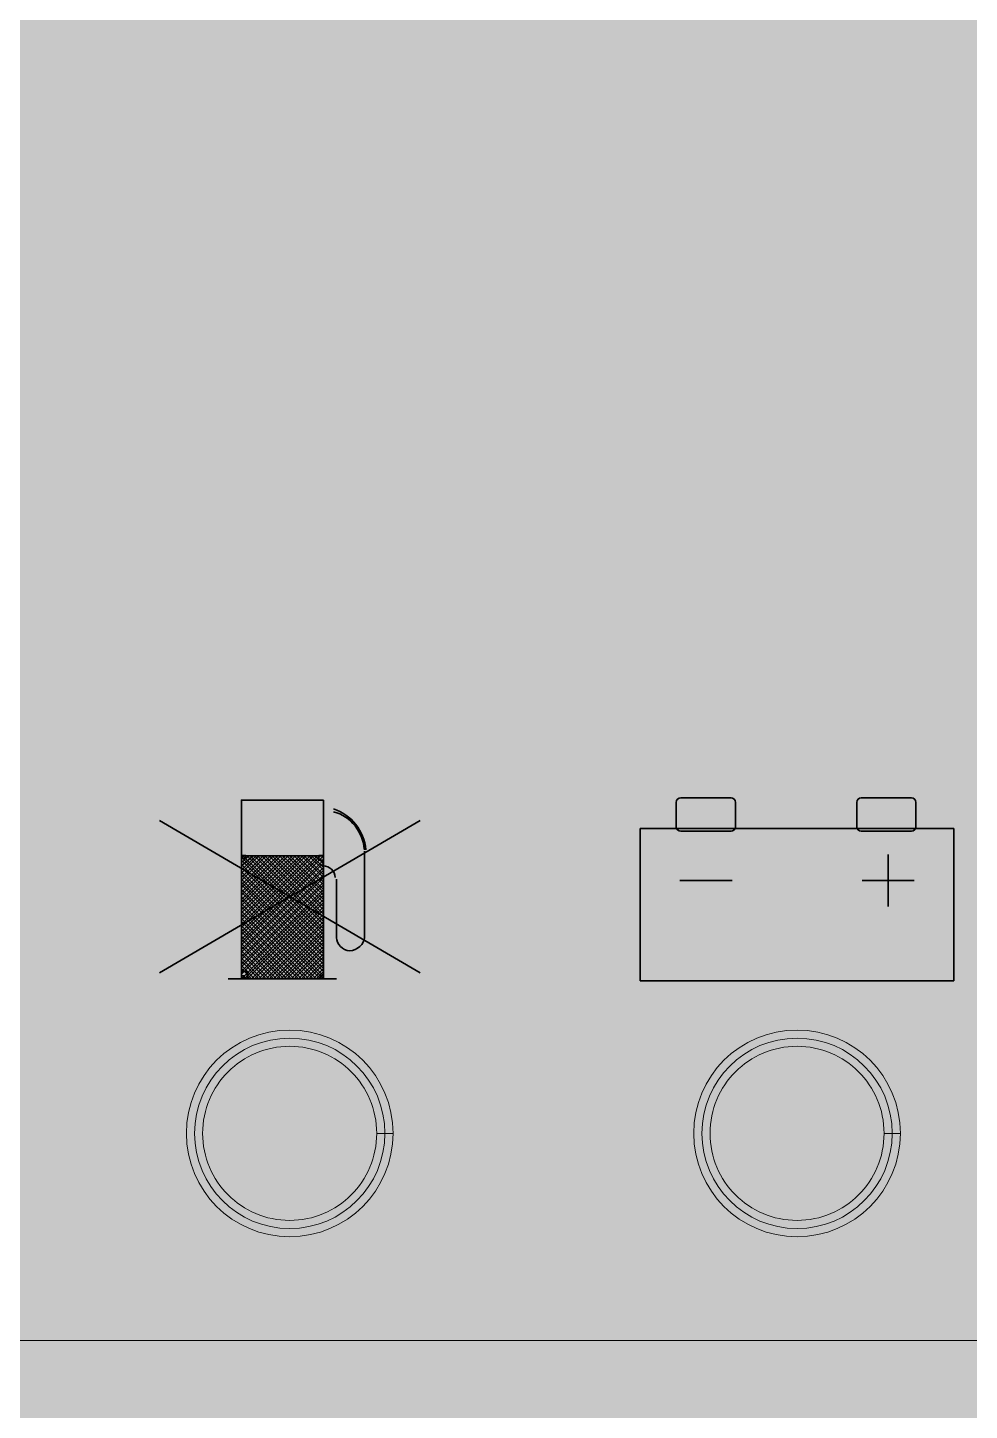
# Model space of a CAD drawing. Header units: millimetres. Extents: x 7 to 220, y 158 to 310.
# Drawn here: x 124.49 to 144.9, y 220.06 to 250.04 of the extents above; entities that cross this region are included whole.
import ezdxf

# ---------------------------------------------------------------- set-up
doc = ezdxf.new("R2010")
doc.units = ezdxf.units.MM
doc.header["$MEASUREMENT"] = 0
doc.layers.add('SI_Base new', color=7, linetype='Continuous', lineweight=0)

# ---------------------------------------------------------------- blocks, each defined once
blk = doc.blocks.new('Block_3')
at = {"layer": 'SI_Base new', "true_color": 0x1d1d1b, "transparency": 33554687}
h = blk.add_hatch(color=250, dxfattribs=at)
h.dxf.hatch_style = 2
edge = h.paths.add_edge_path()
edge.add_spline(control_points=[(132.231, 226.068), (132.231, 226.068), (132.055, 226.068), (132.055, 226.068), (132.055, 225.546), (131.844, 225.076), (131.502, 224.733), (131.16, 224.392), (130.69, 224.18), (130.168, 224.18), (129.646, 224.18), (129.176, 224.392), (128.834, 224.733), (128.492, 225.076), (128.281, 225.546), (128.281, 226.068), (128.281, 226.589), (128.492, 227.06), (128.834, 227.402), (129.176, 227.744), (129.646, 227.955), (130.168, 227.955), (130.69, 227.955), (131.16, 227.744), (131.502, 227.402), (131.844, 227.06), (132.055, 226.589), (132.055, 226.068), (132.055, 226.068), (132.231, 226.068), (132.231, 226.068), (132.231, 226.068), (132.408, 226.068), (132.408, 226.068), (132.408, 227.304), (131.405, 228.307), (130.168, 228.307), (128.931, 228.307), (127.928, 227.304), (127.928, 226.068), (127.928, 224.831), (128.931, 223.828), (130.168, 223.828), (131.405, 223.828), (132.408, 224.831), (132.408, 226.068), (132.408, 226.068), (132.231, 226.068), (132.231, 226.068), (132.231, 226.068), (132.231, 226.068), (132.231, 226.068)], knot_values=[0, 0, 0, 0, 1, 1, 1, 2, 2, 2, 3, 3, 3, 4, 4, 4, 5, 5, 5, 6, 6, 6, 7, 7, 7, 8, 8, 8, 9, 9, 9, 10, 10, 10, 11, 11, 11, 12, 12, 12, 13, 13, 13, 14, 14, 14, 15, 15, 15, 16, 16, 16, 17, 17, 17, 17], degree=3, periodic=0)
at = {"layer": 'SI_Base new', "true_color": 0x3abff0, "transparency": 33554687}
h = blk.add_hatch(color=133, dxfattribs=at)
h.dxf.hatch_style = 2
edge = h.paths.add_edge_path()
edge.add_spline(control_points=[(132.231, 226.068), (132.231, 224.928), (131.308, 224.004), (130.168, 224.004), (129.029, 224.004), (128.105, 224.928), (128.105, 226.068), (128.105, 227.207), (129.029, 228.131), (130.168, 228.131), (131.308, 228.131), (132.231, 227.207), (132.231, 226.068), (132.231, 226.068), (132.231, 226.068), (132.231, 226.068)], knot_values=[0, 0, 0, 0, 1, 1, 1, 2, 2, 2, 3, 3, 3, 4, 4, 4, 5, 5, 5, 5], degree=3, periodic=0)
at = {"layer": 'SI_Base new'}
for points, knots in [([(132.231, 226.068), (132.231, 226.068), (132.055, 226.068), (132.055, 226.068), (132.055, 225.546), (131.844, 225.076), (131.502, 224.733), (131.16, 224.392), (130.69, 224.18), (130.168, 224.18), (129.646, 224.18), (129.176, 224.392), (128.834, 224.733), (128.492, 225.076), (128.281, 225.546), (128.281, 226.068), (128.281, 226.589), (128.492, 227.06), (128.834, 227.402), (129.176, 227.744), (129.646, 227.955), (130.168, 227.955), (130.69, 227.955), (131.16, 227.744), (131.502, 227.402), (131.844, 227.06), (132.055, 226.589), (132.055, 226.068), (132.055, 226.068), (132.231, 226.068), (132.231, 226.068), (132.231, 226.068), (132.408, 226.068), (132.408, 226.068), (132.408, 227.304), (131.405, 228.307), (130.168, 228.307), (128.931, 228.307), (127.928, 227.304), (127.928, 226.068), (127.928, 224.831), (128.931, 223.828), (130.168, 223.828), (131.405, 223.828), (132.408, 224.831), (132.408, 226.068), (132.408, 226.068), (132.231, 226.068), (132.231, 226.068), (132.231, 226.068), (132.231, 226.068), (132.231, 226.068)], [0, 0, 0, 0, 1, 1, 1, 2, 2, 2, 3, 3, 3, 4, 4, 4, 5, 5, 5, 6, 6, 6, 7, 7, 7, 8, 8, 8, 9, 9, 9, 10, 10, 10, 11, 11, 11, 12, 12, 12, 13, 13, 13, 14, 14, 14, 15, 15, 15, 16, 16, 16, 17, 17, 17, 17]), ([(132.231, 226.068), (132.231, 224.928), (131.308, 224.004), (130.168, 224.004), (129.029, 224.004), (128.105, 224.928), (128.105, 226.068), (128.105, 227.207), (129.029, 228.131), (130.168, 228.131), (131.308, 228.131), (132.231, 227.207), (132.231, 226.068), (132.231, 226.068), (132.231, 226.068), (132.231, 226.068)], [0, 0, 0, 0, 1, 1, 1, 2, 2, 2, 3, 3, 3, 4, 4, 4, 5, 5, 5, 5])]:
    blk.add_open_spline(points, degree=3, knots=knots, dxfattribs=at)
blk = doc.blocks.new('Block_4')
at = {"layer": 'SI_Base new', "true_color": 0x1d1d1b, "transparency": 33554687}
h = blk.add_hatch(color=250, dxfattribs=at)
h.dxf.hatch_style = 2
edge = h.paths.add_edge_path()
edge.add_spline(control_points=[(143.23, 226.068), (143.23, 226.068), (143.054, 226.068), (143.054, 226.068), (143.054, 225.546), (142.843, 225.076), (142.501, 224.733), (142.159, 224.392), (141.689, 224.18), (141.167, 224.18), (140.646, 224.18), (140.175, 224.392), (139.833, 224.733), (139.491, 225.076), (139.28, 225.546), (139.28, 226.068), (139.28, 226.589), (139.491, 227.06), (139.833, 227.402), (140.175, 227.744), (140.646, 227.955), (141.167, 227.955), (141.689, 227.955), (142.159, 227.744), (142.501, 227.402), (142.843, 227.06), (143.054, 226.589), (143.054, 226.068), (143.054, 226.068), (143.23, 226.068), (143.23, 226.068), (143.23, 226.068), (143.407, 226.068), (143.407, 226.068), (143.407, 227.304), (142.404, 228.307), (141.167, 228.307), (139.93, 228.307), (138.927, 227.304), (138.927, 226.068), (138.927, 224.831), (139.93, 223.828), (141.167, 223.828), (142.404, 223.828), (143.407, 224.831), (143.407, 226.068), (143.407, 226.068), (143.23, 226.068), (143.23, 226.068), (143.23, 226.068), (143.23, 226.068), (143.23, 226.068)], knot_values=[0, 0, 0, 0, 1, 1, 1, 2, 2, 2, 3, 3, 3, 4, 4, 4, 5, 5, 5, 6, 6, 6, 7, 7, 7, 8, 8, 8, 9, 9, 9, 10, 10, 10, 11, 11, 11, 12, 12, 12, 13, 13, 13, 14, 14, 14, 15, 15, 15, 16, 16, 16, 17, 17, 17, 17], degree=3, periodic=0)
at = {"layer": 'SI_Base new', "true_color": 0x3abff0, "transparency": 33554687}
h = blk.add_hatch(color=133, dxfattribs=at)
h.dxf.hatch_style = 2
edge = h.paths.add_edge_path()
edge.add_spline(control_points=[(143.23, 226.068), (143.23, 224.928), (142.306, 224.004), (141.167, 224.004), (140.027, 224.004), (139.104, 224.928), (139.104, 226.068), (139.104, 227.207), (140.027, 228.131), (141.167, 228.131), (142.306, 228.131), (143.23, 227.207), (143.23, 226.068), (143.23, 226.068), (143.23, 226.068), (143.23, 226.068)], knot_values=[0, 0, 0, 0, 1, 1, 1, 2, 2, 2, 3, 3, 3, 4, 4, 4, 5, 5, 5, 5], degree=3, periodic=0)
at = {"layer": 'SI_Base new'}
for points, knots in [([(143.23, 226.068), (143.23, 226.068), (143.054, 226.068), (143.054, 226.068), (143.054, 225.546), (142.843, 225.076), (142.501, 224.733), (142.159, 224.392), (141.689, 224.18), (141.167, 224.18), (140.646, 224.18), (140.175, 224.392), (139.833, 224.733), (139.491, 225.076), (139.28, 225.546), (139.28, 226.068), (139.28, 226.589), (139.491, 227.06), (139.833, 227.402), (140.175, 227.744), (140.646, 227.955), (141.167, 227.955), (141.689, 227.955), (142.159, 227.744), (142.501, 227.402), (142.843, 227.06), (143.054, 226.589), (143.054, 226.068), (143.054, 226.068), (143.23, 226.068), (143.23, 226.068), (143.23, 226.068), (143.407, 226.068), (143.407, 226.068), (143.407, 227.304), (142.404, 228.307), (141.167, 228.307), (139.93, 228.307), (138.927, 227.304), (138.927, 226.068), (138.927, 224.831), (139.93, 223.828), (141.167, 223.828), (142.404, 223.828), (143.407, 224.831), (143.407, 226.068), (143.407, 226.068), (143.23, 226.068), (143.23, 226.068), (143.23, 226.068), (143.23, 226.068), (143.23, 226.068)], [0, 0, 0, 0, 1, 1, 1, 2, 2, 2, 3, 3, 3, 4, 4, 4, 5, 5, 5, 6, 6, 6, 7, 7, 7, 8, 8, 8, 9, 9, 9, 10, 10, 10, 11, 11, 11, 12, 12, 12, 13, 13, 13, 14, 14, 14, 15, 15, 15, 16, 16, 16, 17, 17, 17, 17]), ([(143.23, 226.068), (143.23, 224.928), (142.306, 224.004), (141.167, 224.004), (140.027, 224.004), (139.104, 224.928), (139.104, 226.068), (139.104, 227.207), (140.027, 228.131), (141.167, 228.131), (142.306, 228.131), (143.23, 227.207), (143.23, 226.068), (143.23, 226.068), (143.23, 226.068), (143.23, 226.068)], [0, 0, 0, 0, 1, 1, 1, 2, 2, 2, 3, 3, 3, 4, 4, 4, 5, 5, 5, 5])]:
    blk.add_open_spline(points, degree=3, knots=knots, dxfattribs=at)
blk = doc.blocks.new('Block_34')
at = {"layer": 'SI_Base new', "color": 254, "lineweight": 35, "true_color": 0xe0e0e0}
for p, q in [((130.898, 232.087), (130.898, 233.294)), ((127.342, 229.547), (132.994, 232.849)), ((132.994, 229.547), (127.342, 232.849)), ((129.12, 232.087), (129.12, 229.421)), ((130.898, 232.087), (129.12, 232.087)), ((130.898, 232.087), (129.12, 230.278)), ((130.835, 232.087), (129.12, 230.373)), ((130.771, 232.087), (129.12, 230.436)), ((130.676, 232.087), (129.12, 230.532)), ((130.613, 232.087), (129.12, 230.595)), ((130.517, 232.087), (129.12, 230.69)), ((130.454, 232.087), (129.12, 230.754)), ((130.39, 232.087), (129.12, 230.849)), ((130.295, 232.087), (129.12, 230.913)), ((130.232, 232.087), (129.12, 231.008)), ((130.136, 232.087), (129.12, 231.071)), ((130.073, 232.087), (129.12, 231.135)), ((129.977, 232.087), (129.12, 231.23)), ((129.914, 232.087), (129.12, 231.294)), ((129.819, 232.087), (129.12, 231.389)), ((129.755, 232.087), (129.12, 231.452)), ((129.66, 232.087), (129.12, 231.548)), ((129.596, 232.087), (129.12, 231.611)), ((129.501, 232.087), (129.12, 231.706)), ((129.438, 232.087), (129.12, 231.77)), ((129.374, 232.087), (129.12, 231.865)), ((129.279, 232.087), (129.12, 231.929)), ((130.898, 230.278), (129.12, 232.056)), ((130.898, 230.373), (129.152, 232.087)), ((130.898, 230.436), (129.247, 232.087)), ((130.898, 230.5), (129.311, 232.087)), ((130.898, 230.595), (129.406, 232.087)), ((130.898, 230.659), (129.469, 232.087)), ((130.898, 230.754), (129.565, 232.087)), ((130.898, 230.817), (129.628, 232.087)), ((130.898, 230.913), (129.723, 232.087)), ((130.898, 230.976), (129.787, 232.087)), ((130.898, 231.071), (129.85, 232.087)), ((130.898, 231.135), (129.946, 232.087)), ((130.898, 231.23), (130.009, 232.087)), ((130.898, 231.294), (130.104, 232.087)), ((130.898, 231.357), (130.168, 232.087)), ((130.898, 231.452), (130.263, 232.087)), ((130.898, 231.516), (130.327, 232.087)), ((130.898, 231.611), (130.422, 232.087)), ((130.898, 231.675), (130.485, 232.087)), ((130.898, 231.77), (130.581, 232.087)), ((130.898, 231.833), (130.644, 232.087)), ((130.898, 231.929), (130.708, 232.087)), ((130.898, 229.421), (130.898, 232.087)), ((131.787, 230.309), (131.787, 232.183)), ((130.898, 230.214), (129.12, 231.992)), ((130.898, 231.992), (129.12, 230.214)), ((130.898, 231.929), (129.12, 230.151)), ((130.898, 230.119), (129.12, 231.897)), ((130.898, 230.055), (129.12, 231.833)), ((130.898, 231.833), (129.12, 230.055)), ((130.898, 231.77), (129.12, 229.992)), ((130.898, 229.96), (129.12, 231.738)), ((130.898, 229.897), (129.12, 231.675)), ((130.898, 231.675), (129.12, 229.897)), ((130.898, 231.611), (129.12, 229.833)), ((130.898, 229.802), (129.12, 231.579)), ((130.898, 229.738), (129.12, 231.516)), ((130.898, 231.516), (129.12, 229.738)), ((130.898, 229.643), (129.12, 231.452)), ((130.898, 231.452), (129.12, 229.674)), ((131.184, 230.309), (131.184, 231.579)), ((130.898, 231.357), (129.12, 229.579)), ((130.898, 231.294), (129.12, 229.516)), ((130.898, 231.23), (129.12, 229.421)), ((130.898, 231.135), (129.184, 229.421)), ((130.898, 231.071), (129.247, 229.421)), ((130.898, 230.976), (129.342, 229.421)), ((130.898, 230.913), (129.406, 229.421)), ((130.898, 230.817), (129.501, 229.421)), ((130.898, 230.754), (129.565, 229.421)), ((130.898, 230.659), (129.66, 229.421)), ((130.898, 230.595), (129.723, 229.421)), ((130.898, 230.5), (129.819, 229.421)), ((130.898, 230.436), (129.882, 229.421)), ((130.898, 230.373), (129.977, 229.421)), ((130.898, 230.278), (130.041, 229.421)), ((130.898, 230.214), (130.104, 229.421)), ((130.898, 230.119), (130.199, 229.421)), ((130.898, 230.055), (130.263, 229.421)), ((130.898, 229.96), (130.358, 229.421)), ((130.898, 229.897), (130.422, 229.421)), ((130.898, 229.802), (130.517, 229.421)), ((130.898, 229.738), (130.581, 229.421)), ((130.898, 229.643), (130.676, 229.421)), ((128.835, 229.421), (129.12, 229.421)), ((129.12, 229.421), (130.898, 229.421)), ((130.898, 229.579), (130.739, 229.421)), ((130.898, 229.421), (131.184, 229.421))]:
    blk.add_line(p, q, dxfattribs=at)
for points in [[(130.898, 233.294), (129.12, 233.294), (129.12, 232.087)], [(130.866, 232.087), (130.898, 232.087), (130.866, 232.087)]]:
    blk.add_lwpolyline(points, dxfattribs=at)
for points in [[(129.152, 232.056), (129.12, 232.056), (129.12, 232.088), (129.152, 232.088)], [(129.216, 232.024), (129.12, 232.024), (129.12, 232.088), (129.216, 232.088)], [(130.898, 231.992), (130.803, 231.992), (130.803, 232.088), (130.898, 232.088)], [(130.898, 229.421), (130.835, 229.421), (130.835, 229.484), (130.898, 229.484)]]:
    blk.add_lwpolyline(points, close=True, dxfattribs=at)
for points in [[(131.819, 232.214), (131.787, 232.627), (131.501, 232.977), (131.12, 233.103)], [(131.787, 232.214), (131.755, 232.596), (131.501, 232.945), (131.12, 233.04)], [(130.898, 229.579), (130.898, 229.579), (129.12, 231.357), (129.12, 231.357)], [(130.898, 229.484), (130.898, 229.484), (129.12, 231.294), (129.12, 231.294)], [(130.898, 229.421), (130.898, 229.421), (129.12, 231.198), (129.12, 231.198)], [(130.835, 229.421), (130.835, 229.421), (129.12, 231.135), (129.12, 231.135)], [(130.739, 229.421), (130.739, 229.421), (129.12, 231.04), (129.12, 231.04)], [(130.676, 229.421), (130.676, 229.421), (129.12, 230.976), (129.12, 230.976)], [(130.581, 229.421), (130.581, 229.421), (129.12, 230.881), (129.12, 230.881)], [(130.517, 229.421), (130.517, 229.421), (129.12, 230.817), (129.12, 230.817)], [(130.422, 229.421), (130.422, 229.421), (129.12, 230.722), (129.12, 230.722)], [(130.358, 229.421), (130.358, 229.421), (129.12, 230.659), (129.12, 230.659)], [(130.263, 229.421), (130.263, 229.421), (129.12, 230.564), (129.12, 230.564)], [(130.199, 229.421), (130.199, 229.421), (129.12, 230.5), (129.12, 230.5)], [(130.104, 229.421), (130.104, 229.421), (129.12, 230.436), (129.12, 230.436)], [(130.041, 229.421), (130.041, 229.421), (129.12, 230.341), (129.12, 230.341)], [(129.977, 229.421), (129.977, 229.421), (129.12, 230.278), (129.12, 230.278)], [(129.882, 229.421), (129.882, 229.421), (129.12, 230.183), (129.12, 230.183)], [(129.818, 229.421), (129.818, 229.421), (129.12, 230.119), (129.12, 230.119)], [(129.723, 229.421), (129.723, 229.421), (129.12, 230.023), (129.12, 230.023)], [(129.66, 229.421), (129.66, 229.421), (129.12, 229.96), (129.12, 229.96)], [(129.565, 229.421), (129.565, 229.421), (129.12, 229.865), (129.12, 229.865)], [(129.501, 229.421), (129.501, 229.421), (129.12, 229.802), (129.12, 229.802)], [(129.406, 229.421), (129.406, 229.421), (129.12, 229.706), (129.12, 229.706)], [(129.342, 229.421), (129.342, 229.421), (129.12, 229.643), (129.12, 229.643)]]:
    blk.add_open_spline(points, degree=3, dxfattribs=at)
for points, knots in [([(131.152, 231.611), (131.152, 231.77), (131.025, 231.865), (130.898, 231.865), (130.898, 231.865), (130.866, 231.865), (130.866, 231.865)], [0, 0, 0, 0, 1, 1, 1, 2, 2, 2, 2]), ([(131.184, 230.341), (131.184, 230.341), (131.184, 230.309), (131.184, 230.309), (131.184, 230.183), (131.311, 230.023), (131.47, 230.023), (131.629, 230.023), (131.787, 230.183), (131.787, 230.309), (131.787, 230.309), (131.787, 230.341), (131.787, 230.341)], [0, 0, 0, 0, 1, 1, 1, 2, 2, 2, 3, 3, 3, 4, 4, 4, 4]), ([(129.12, 229.579), (129.12, 229.579), (129.247, 229.579), (129.247, 229.579), (129.247, 229.579), (129.247, 229.421), (129.247, 229.421), (129.247, 229.421), (129.12, 229.421), (129.12, 229.421), (129.12, 229.421), (129.12, 229.579), (129.12, 229.579)], [0, 0, 0, 0, 1, 1, 1, 2, 2, 2, 3, 3, 3, 4, 4, 4, 4]), ([(129.12, 229.421), (129.12, 229.421), (129.12, 229.484), (129.12, 229.484), (129.12, 229.484), (129.184, 229.484), (129.184, 229.484), (129.184, 229.484), (129.184, 229.421), (129.184, 229.421), (129.184, 229.421), (129.12, 229.421), (129.12, 229.421)], [0, 0, 0, 0, 1, 1, 1, 2, 2, 2, 3, 3, 3, 4, 4, 4, 4])]:
    blk.add_open_spline(points, degree=3, knots=knots, dxfattribs=at)
blk = doc.blocks.new('Block_37')
at = {"layer": 'SI_Base new', "true_color": 0xe0e0e0, "transparency": 33554687}
h = blk.add_hatch(color=254, dxfattribs=at)
h.dxf.hatch_style = 2
edge = h.paths.add_edge_path()
edge.add_spline(control_points=[(138.549, 232.716), (138.549, 232.66), (138.594, 232.616), (138.649, 232.616), (138.649, 232.616), (139.732, 232.616), (139.732, 232.616), (139.787, 232.616), (139.832, 232.66), (139.832, 232.716), (139.832, 232.716), (139.832, 233.243), (139.832, 233.243), (139.832, 233.299), (139.787, 233.343), (139.732, 233.343), (139.732, 233.343), (138.649, 233.343), (138.649, 233.343), (138.594, 233.343), (138.549, 233.299), (138.549, 233.243), (138.549, 233.243), (138.549, 232.716), (138.549, 232.716)], knot_values=[0, 0, 0, 0, 1, 1, 1, 2, 2, 2, 3, 3, 3, 4, 4, 4, 5, 5, 5, 6, 6, 6, 7, 7, 7, 8, 8, 8, 8], degree=3, periodic=0)
h = blk.add_hatch(color=254, dxfattribs=at)
h.dxf.hatch_style = 2
edge = h.paths.add_edge_path()
edge.add_spline(control_points=[(142.463, 232.716), (142.463, 232.66), (142.508, 232.616), (142.563, 232.616), (142.563, 232.616), (143.645, 232.616), (143.645, 232.616), (143.7, 232.616), (143.745, 232.66), (143.745, 232.716), (143.745, 232.716), (143.745, 233.243), (143.745, 233.243), (143.745, 233.299), (143.7, 233.343), (143.645, 233.343), (143.645, 233.343), (142.563, 233.343), (142.563, 233.343), (142.508, 233.343), (142.463, 233.299), (142.463, 233.243), (142.463, 233.243), (142.463, 232.716), (142.463, 232.716)], knot_values=[0, 0, 0, 0, 1, 1, 1, 2, 2, 2, 3, 3, 3, 4, 4, 4, 5, 5, 5, 6, 6, 6, 7, 7, 7, 8, 8, 8, 8], degree=3, periodic=0)
h = blk.add_hatch(color=254, dxfattribs=at)
h.dxf.hatch_style = 2
edge = h.paths.add_edge_path()
edge.add_spline(control_points=[(137.768, 229.371), (137.768, 229.371), (144.566, 229.371), (144.566, 229.371)], knot_values=[0, 0, 0, 0, 1, 1, 1, 1], degree=3, periodic=0)
edge.add_line((144.566, 229.371), (137.768, 229.371))
edge = h.paths.add_edge_path()
edge.add_spline(control_points=[(137.768, 229.371), (137.768, 229.371), (137.768, 232.676), (137.768, 232.676)], knot_values=[0, 0, 0, 0, 1, 1, 1, 1], degree=3, periodic=0)
edge.add_line((137.768, 232.676), (137.768, 229.371))
edge = h.paths.add_edge_path()
edge.add_spline(control_points=[(144.566, 229.371), (144.566, 229.371), (144.566, 232.676), (144.566, 232.676)], knot_values=[0, 0, 0, 0, 1, 1, 1, 1], degree=3, periodic=0)
edge.add_line((144.566, 232.676), (144.566, 229.371))
edge = h.paths.add_edge_path()
edge.add_spline(control_points=[(137.768, 232.676), (137.768, 232.676), (144.566, 232.676), (144.566, 232.676)], knot_values=[0, 0, 0, 0, 1, 1, 1, 1], degree=3, periodic=0)
edge.add_line((144.566, 232.676), (137.768, 232.676))
edge = h.paths.add_edge_path()
edge.add_spline(control_points=[(138.628, 232.676), (138.628, 232.676), (139.757, 232.676), (139.757, 232.676)], knot_values=[0, 0, 0, 0, 1, 1, 1, 1], degree=3, periodic=0)
edge.add_line((139.757, 232.676), (138.628, 232.676))
edge = h.paths.add_edge_path()
edge.add_spline(control_points=[(143.706, 232.676), (143.706, 232.676), (142.578, 232.676), (142.578, 232.676)], knot_values=[0, 0, 0, 0, 1, 1, 1, 1], degree=3, periodic=0)
edge.add_line((142.578, 232.676), (143.706, 232.676))
edge = h.paths.add_edge_path()
edge.add_spline(control_points=[(142.578, 231.548), (142.578, 231.548), (143.706, 231.548), (143.706, 231.548)], knot_values=[0, 0, 0, 0, 1, 1, 1, 1], degree=3, periodic=0)
edge.add_line((143.706, 231.548), (142.578, 231.548))
edge = h.paths.add_edge_path()
edge.add_spline(control_points=[(143.142, 230.983), (143.142, 230.983), (143.142, 232.112), (143.142, 232.112)], knot_values=[0, 0, 0, 0, 1, 1, 1, 1], degree=3, periodic=0)
edge.add_line((143.142, 232.112), (143.142, 230.983))
edge = h.paths.add_edge_path()
edge.add_spline(control_points=[(138.628, 231.548), (138.628, 231.548), (139.757, 231.548), (139.757, 231.548)], knot_values=[0, 0, 0, 0, 1, 1, 1, 1], degree=3, periodic=0)
edge.add_line((139.757, 231.548), (138.628, 231.548))
at = {"layer": 'SI_Base new'}
for points in [[(138.549, 232.716), (138.549, 232.66), (138.594, 232.616), (138.649, 232.616), (138.649, 232.616), (139.732, 232.616), (139.732, 232.616), (139.787, 232.616), (139.832, 232.66), (139.832, 232.716), (139.832, 232.716), (139.832, 233.243), (139.832, 233.243), (139.832, 233.299), (139.787, 233.343), (139.732, 233.343), (139.732, 233.343), (138.649, 233.343), (138.649, 233.343), (138.594, 233.343), (138.549, 233.299), (138.549, 233.243), (138.549, 233.243), (138.549, 232.716), (138.549, 232.716)], [(142.463, 232.716), (142.463, 232.66), (142.508, 232.616), (142.563, 232.616), (142.563, 232.616), (143.645, 232.616), (143.645, 232.616), (143.7, 232.616), (143.745, 232.66), (143.745, 232.716), (143.745, 232.716), (143.745, 233.243), (143.745, 233.243), (143.745, 233.299), (143.7, 233.343), (143.645, 233.343), (143.645, 233.343), (142.563, 233.343), (142.563, 233.343), (142.508, 233.343), (142.463, 233.299), (142.463, 233.243), (142.463, 233.243), (142.463, 232.716), (142.463, 232.716)]]:
    blk.add_open_spline(points, degree=3, knots=[0, 0, 0, 0, 1, 1, 1, 2, 2, 2, 3, 3, 3, 4, 4, 4, 5, 5, 5, 6, 6, 6, 7, 7, 7, 8, 8, 8, 8], dxfattribs=at)
at = {"layer": 'SI_Base new', "color": 254, "lineweight": 35, "true_color": 0xe0e0e0}
for points in [[(138.549, 232.716), (138.549, 232.66), (138.594, 232.616), (138.649, 232.616), (138.649, 232.616), (139.732, 232.616), (139.732, 232.616), (139.787, 232.616), (139.832, 232.66), (139.832, 232.716), (139.832, 232.716), (139.832, 233.243), (139.832, 233.243), (139.832, 233.299), (139.787, 233.343), (139.732, 233.343), (139.732, 233.343), (138.649, 233.343), (138.649, 233.343), (138.594, 233.343), (138.549, 233.299), (138.549, 233.243), (138.549, 233.243), (138.549, 232.716), (138.549, 232.716)], [(142.463, 232.716), (142.463, 232.66), (142.508, 232.616), (142.563, 232.616), (142.563, 232.616), (143.645, 232.616), (143.645, 232.616), (143.7, 232.616), (143.745, 232.66), (143.745, 232.716), (143.745, 232.716), (143.745, 233.243), (143.745, 233.243), (143.745, 233.299), (143.7, 233.343), (143.645, 233.343), (143.645, 233.343), (142.563, 233.343), (142.563, 233.343), (142.508, 233.343), (142.463, 233.299), (142.463, 233.243), (142.463, 233.243), (142.463, 232.716), (142.463, 232.716)]]:
    blk.add_open_spline(points, degree=3, knots=[0, 0, 0, 0, 1, 1, 1, 2, 2, 2, 3, 3, 3, 4, 4, 4, 5, 5, 5, 6, 6, 6, 7, 7, 7, 8, 8, 8, 8], dxfattribs=at)
at = {"layer": 'SI_Base new'}
for points in [[(137.768, 229.371), (137.768, 229.371), (137.768, 232.676), (137.768, 232.676)], [(137.768, 232.676), (137.768, 232.676), (144.566, 232.676), (144.566, 232.676)], [(138.628, 232.676), (138.628, 232.676), (139.757, 232.676), (139.757, 232.676)], [(143.706, 232.676), (143.706, 232.676), (142.578, 232.676), (142.578, 232.676)], [(144.566, 229.371), (144.566, 229.371), (144.566, 232.676), (144.566, 232.676)], [(143.142, 230.983), (143.142, 230.983), (143.142, 232.112), (143.142, 232.112)], [(138.628, 231.548), (138.628, 231.548), (139.757, 231.548), (139.757, 231.548)], [(142.578, 231.548), (142.578, 231.548), (143.706, 231.548), (143.706, 231.548)], [(137.768, 229.371), (137.768, 229.371), (144.566, 229.371), (144.566, 229.371)]]:
    blk.add_open_spline(points, degree=3, dxfattribs=at)
at = {"layer": 'SI_Base new', "color": 254, "lineweight": 35, "true_color": 0xe0e0e0}
for points in [[(137.768, 229.371), (137.768, 229.371), (137.768, 232.676), (137.768, 232.676)], [(137.768, 232.676), (137.768, 232.676), (144.566, 232.676), (144.566, 232.676)], [(138.628, 232.676), (138.628, 232.676), (139.757, 232.676), (139.757, 232.676)], [(143.706, 232.676), (143.706, 232.676), (142.578, 232.676), (142.578, 232.676)], [(144.566, 229.371), (144.566, 229.371), (144.566, 232.676), (144.566, 232.676)], [(143.142, 230.983), (143.142, 230.983), (143.142, 232.112), (143.142, 232.112)], [(138.628, 231.548), (138.628, 231.548), (139.757, 231.548), (139.757, 231.548)], [(142.578, 231.548), (142.578, 231.548), (143.706, 231.548), (143.706, 231.548)], [(137.768, 229.371), (137.768, 229.371), (144.566, 229.371), (144.566, 229.371)]]:
    blk.add_open_spline(points, degree=3, dxfattribs=at)

msp = doc.modelspace()

# ---------------------------------------------------------------- hatches: boundary and pattern name
at = {"layer": 'SI_Base new', "true_color": 0x1d252c, "transparency": 33554687}
h = msp.add_hatch(color=250, dxfattribs=at)
h.dxf.hatch_style = 2
edge = h.paths.add_edge_path()
edge.add_spline(control_points=[(215.166, 158.432), (215.166, 158.432), (12.166, 158.432), (12.166, 158.432), (9.405, 158.432), (7.166, 160.671), (7.166, 163.432), (7.166, 163.432), (7.166, 304.632), (7.166, 304.632), (7.166, 307.394), (9.405, 309.632), (12.166, 309.632), (12.166, 309.632), (215.166, 309.632), (215.166, 309.632), (217.928, 309.632), (220.166, 307.394), (220.166, 304.632), (220.166, 304.632), (220.166, 163.432), (220.166, 163.432), (220.166, 160.671), (217.928, 158.432), (215.166, 158.432)], knot_values=[0, 0, 0, 0, 1, 1, 1, 2, 2, 2, 3, 3, 3, 4, 4, 4, 5, 5, 5, 6, 6, 6, 7, 7, 7, 8, 8, 8, 8], degree=3, periodic=0)
at = {"layer": 'SI_Base new', "true_color": 0x000000, "transparency": 33554687}
h = msp.add_hatch(color=18, dxfattribs=at)
h.dxf.hatch_style = 2
edge = h.paths.add_edge_path()
edge.add_spline(control_points=[(154.29, 221.575), (154.29, 221.575), (73.625, 221.575), (73.625, 221.575), (71.416, 221.575), (69.625, 223.366), (69.625, 225.575), (69.625, 225.575), (69.625, 296.362), (69.625, 296.362), (69.625, 298.561), (71.425, 300.361), (73.625, 300.361), (73.625, 300.361), (154.29, 300.361), (154.29, 300.361), (156.499, 300.361), (158.29, 298.571), (158.29, 296.362), (158.29, 296.362), (158.29, 225.575), (158.29, 225.575), (158.29, 223.375), (156.49, 221.575), (154.29, 221.575), (154.29, 221.575), (154.29, 221.575), (154.29, 221.575)], knot_values=[0, 0, 0, 0, 1, 1, 1, 2, 2, 2, 3, 3, 3, 4, 4, 4, 5, 5, 5, 6, 6, 6, 7, 7, 7, 8, 8, 8, 9, 9, 9, 9], degree=3, periodic=0)

# ---------------------------------------------------------------- linework, layer by layer
at = {"layer": 'SI_Base new'}
for points, knots in [([(215.166, 158.432), (215.166, 158.432), (12.166, 158.432), (12.166, 158.432), (9.405, 158.432), (7.166, 160.671), (7.166, 163.432), (7.166, 163.432), (7.166, 304.632), (7.166, 304.632), (7.166, 307.394), (9.405, 309.632), (12.166, 309.632), (12.166, 309.632), (215.166, 309.632), (215.166, 309.632), (217.928, 309.632), (220.166, 307.394), (220.166, 304.632), (220.166, 304.632), (220.166, 163.432), (220.166, 163.432), (220.166, 160.671), (217.928, 158.432), (215.166, 158.432)], [0, 0, 0, 0, 1, 1, 1, 2, 2, 2, 3, 3, 3, 4, 4, 4, 5, 5, 5, 6, 6, 6, 7, 7, 7, 8, 8, 8, 8]), ([(154.29, 221.575), (154.29, 221.575), (73.625, 221.575), (73.625, 221.575), (71.416, 221.575), (69.625, 223.366), (69.625, 225.575), (69.625, 225.575), (69.625, 296.362), (69.625, 296.362), (69.625, 298.561), (71.425, 300.361), (73.625, 300.361), (73.625, 300.361), (154.29, 300.361), (154.29, 300.361), (156.499, 300.361), (158.29, 298.571), (158.29, 296.362), (158.29, 296.362), (158.29, 225.575), (158.29, 225.575), (158.29, 223.375), (156.49, 221.575), (154.29, 221.575), (154.29, 221.575), (154.29, 221.575), (154.29, 221.575)], [0, 0, 0, 0, 1, 1, 1, 2, 2, 2, 3, 3, 3, 4, 4, 4, 5, 5, 5, 6, 6, 6, 7, 7, 7, 8, 8, 8, 9, 9, 9, 9])]:
    msp.add_open_spline(points, degree=3, knots=knots, dxfattribs=at)

# ---------------------------------------------------------------- block references
for name in ['Block_34', 'Block_37', 'Block_3', 'Block_4']:
    msp.add_blockref(name, (0, 0), dxfattribs=at)

doc.saveas('drawing.dxf')
